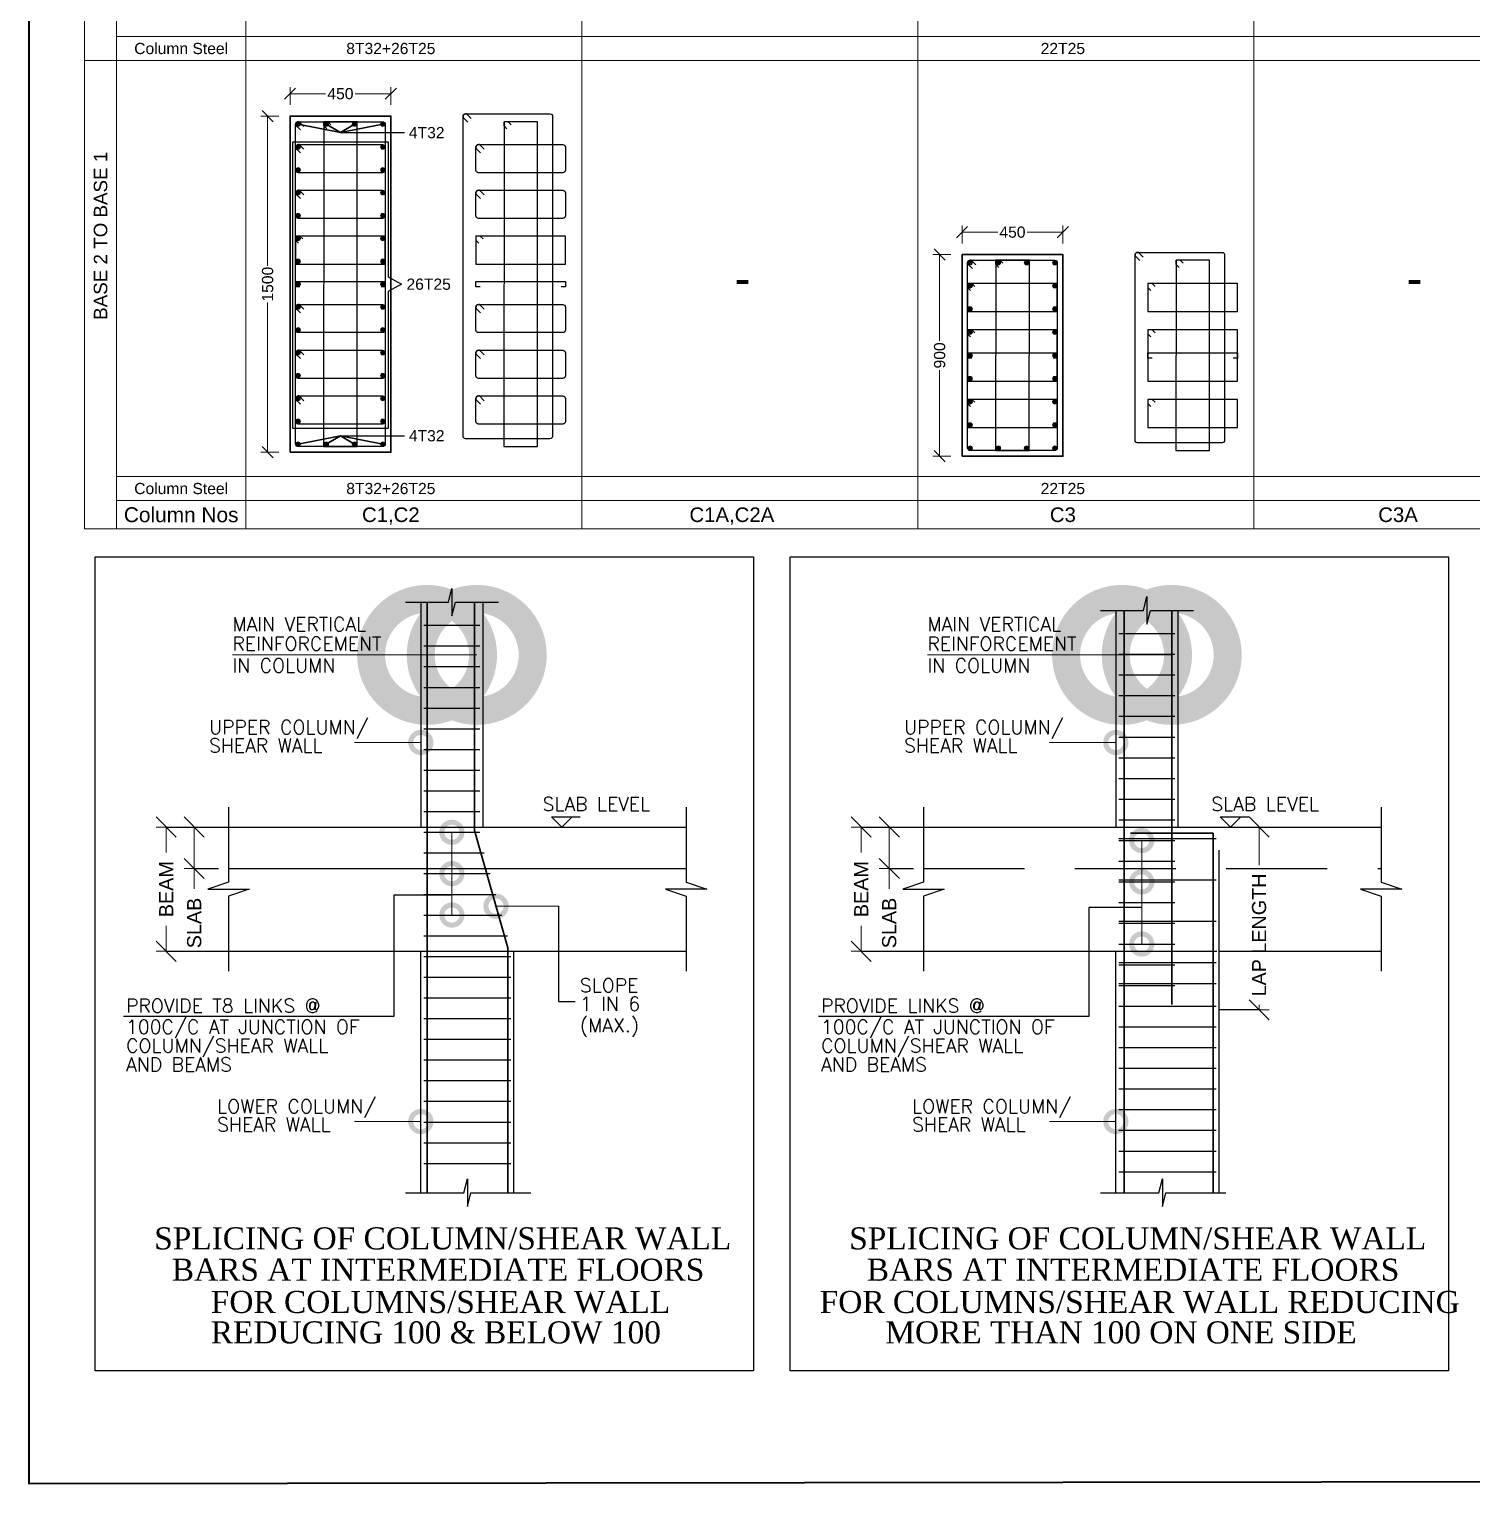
# Model space of a CAD drawing. Header units: inches. Extents: x 332 to 524, y 371 to 463.
# Drawn here: x 395.28 to 401.72, y 393.47 to 399.97 of the extents above; entities that cross this region are included whole.
import ezdxf
from ezdxf.enums import TextEntityAlignment as Align

# ---------------------------------------------------------------- set-up
doc = ezdxf.new("R2010")
doc.units = ezdxf.units.IN
doc.header["$MEASUREMENT"] = 0
doc.linetypes.add('DASHED', pattern=[0.75, 0.5, -0.25])
for name, color, linetype, lineweight in [('25', 7, 'Continuous', 13), ('BORDER', 7, 'Continuous', 25), ('Column', 1, 'Continuous', 30), ('S-SHEET', 8, 'Continuous', 0), ('SECTIONS', 7, 'Continuous', 25), ('STEEL', 3, 'Continuous', 25), ('TYPICAL DETAILS', 7, 'Continuous', 25)]:
    doc.layers.add(name, color=color, linetype=linetype, lineweight=lineweight)
for name, color, linetype in [('Bar', 7, 'Continuous'), ('Cover', 25, 'Continuous'), ('Dim', 7, 'Continuous'), ('Links', 4, 'Continuous'), ('Text', 7, 'Continuous')]:
    doc.layers.add(name, color=color, linetype=linetype)
doc.styles.add('Rcad', font='arial.ttf')
doc.styles.add('SIMPLEX', font='simplex.shx')
doc.styles.add('TIMES', font='times.ttf', dxfattribs={"width": 0.9})
doc.dimstyles.new('Cenm', dxfattribs={"dimtxt": 0.2, "dimasz": 0.05, "dimexe": 0.05, "dimexo": 0.05, "dimgap": 0.05, "dimtad": 0, "dimzin": 0, "dimdsep": 46, "dimtxsty": 'Rcad', "dimblk": 'OBLIQUE', "dimcen": 0.05, "dimadec": 0, "dimazin": 0, "dimtfac": 1, "dimtofl": 0, "dimtmove": 0, "dimatfit": 3, "dimldrblk": 'DOTSMALL', "dimfxl": 0.15, "dimfxlon": 1, "dimtolj": 1, "dimtzin": 0, "dimlwd": 13, "dimlwe": 13, "dimarcsym": 0})

# ---------------------------------------------------------------- blocks, each defined once
blk = doc.blocks.new('_Oblique')
at = {"color": 0, "linetype": 'ByBlock', "lineweight": -2}
blk.add_line((-0.5, -0.5), (0.5, 0.5), dxfattribs=at)
blk = doc.blocks.new('*D15')
at = {"layer": 'Defpoints', "color": 0, "transparency": 16777216}
for p in [(0.6604, 2.6926), (0.4907, 2.4875), (0.6604, 2.4875)]:
    blk.add_point(p, dxfattribs=at)
at = {"layer": 'SECTIONS', "color": 0, "lineweight": 13, "transparency": 16777216}
for p, q in [((0.6104, 2.6926), (0.4407, 2.6926)), ((0.4907, 2.6926), (0.4907, 2.4875)), ((0.6104, 2.4875), (0.4407, 2.4875)), ((0.4907, 2.4875), (0.4907, 2.3875))]:
    blk.add_line(p, q, dxfattribs=at)
at = {"layer": 'SECTIONS', "color": 0, "lineweight": 13, "transparency": 16777216, "xscale": 0.1, "yscale": 0.1, "zscale": 0.1}
for p, rotation in [((0.4907, 2.6926), 90), ((0.4907, 2.4875), 270)]:
    blk.add_blockref('_Oblique', p, dxfattribs=dict(at, rotation=rotation))
at = {"layer": 'SECTIONS', "color": 0, "transparency": 16777216, "insert": (0.4907, 2.2175), "char_height": 0.07, "attachment_point": 5, "rotation": 90, "style": 'Rcad'}
blk.add_mtext('\\A1;SLAB', dxfattribs=at)
blk = doc.blocks.new('_DotSmall')
at = {"color": 0, "linetype": 'ByBlock', "const_width": 0.5}
blk.add_lwpolyline([(-0.0625, 0, 1), (0.0625, 0, 1)], format="xyb", close=True, dxfattribs=at)
blk = doc.blocks.new('*D16')
at = {"layer": 'Defpoints', "color": 0, "transparency": 16777216}
for p in [(0.6604, 2.6926), (0.3519, 2.0775), (0.6604, 2.0775)]:
    blk.add_point(p, dxfattribs=at)
at = {"layer": 'SECTIONS', "color": 0, "lineweight": 13, "transparency": 16777216}
for p, q in [((0.5019, 2.6926), (0.3019, 2.6926)), ((0.3519, 2.6926), (0.3519, 2.5662)), ((0.3519, 2.0775), (0.3519, 2.2039)), ((0.5019, 2.0775), (0.3019, 2.0775))]:
    blk.add_line(p, q, dxfattribs=at)
at = {"layer": 'SECTIONS', "color": 0, "lineweight": 13, "transparency": 16777216, "xscale": 0.1, "yscale": 0.1, "zscale": 0.1}
for p, rotation in [((0.3519, 2.6926), 90), ((0.3519, 2.0775), 270)]:
    blk.add_blockref('_Oblique', p, dxfattribs=dict(at, rotation=rotation))
at = {"layer": 'SECTIONS', "color": 0, "transparency": 16777216, "insert": (0.3519, 2.385), "char_height": 0.07, "attachment_point": 5, "rotation": 90, "style": 'Rcad'}
blk.add_mtext('\\A1;BEAM', dxfattribs=at)
blk = doc.blocks.new('*D18')
at = {"layer": 'Defpoints', "color": 0, "transparency": 16777216}
for p in [(0.6604, 2.6926), (0.4907, 2.4875), (0.6604, 2.4875)]:
    blk.add_point(p, dxfattribs=at)
at = {"layer": 'SECTIONS', "color": 0, "lineweight": 13, "transparency": 16777216}
for p, q in [((0.6104, 2.6926), (0.4407, 2.6926)), ((0.4907, 2.6926), (0.4907, 2.4875)), ((0.6104, 2.4875), (0.4407, 2.4875)), ((0.4907, 2.4875), (0.4907, 2.3875))]:
    blk.add_line(p, q, dxfattribs=at)
at = {"layer": 'SECTIONS', "color": 0, "lineweight": 13, "transparency": 16777216, "xscale": 0.1, "yscale": 0.1, "zscale": 0.1}
for p, rotation in [((0.4907, 2.6926), 90), ((0.4907, 2.4875), 270)]:
    blk.add_blockref('_Oblique', p, dxfattribs=dict(at, rotation=rotation))
at = {"layer": 'SECTIONS', "color": 0, "transparency": 16777216, "insert": (0.4907, 2.2175), "char_height": 0.07, "attachment_point": 5, "rotation": 90, "style": 'Rcad'}
blk.add_mtext('\\A1;SLAB', dxfattribs=at)
blk = doc.blocks.new('*D19')
at = {"layer": 'Defpoints', "color": 0, "transparency": 16777216}
for p in [(0.6604, 2.6926), (0.3519, 2.0775), (0.6604, 2.0775)]:
    blk.add_point(p, dxfattribs=at)
at = {"layer": 'SECTIONS', "color": 0, "lineweight": 13, "transparency": 16777216}
for p, q in [((0.5019, 2.6926), (0.3019, 2.6926)), ((0.3519, 2.6926), (0.3519, 2.5662)), ((0.3519, 2.0775), (0.3519, 2.2039)), ((0.5019, 2.0775), (0.3019, 2.0775))]:
    blk.add_line(p, q, dxfattribs=at)
at = {"layer": 'SECTIONS', "color": 0, "lineweight": 13, "transparency": 16777216, "xscale": 0.1, "yscale": 0.1, "zscale": 0.1}
for p, rotation in [((0.3519, 2.6926), 90), ((0.3519, 2.0775), 270)]:
    blk.add_blockref('_Oblique', p, dxfattribs=dict(at, rotation=rotation))
at = {"layer": 'SECTIONS', "color": 0, "transparency": 16777216, "insert": (0.3519, 2.385), "char_height": 0.07, "attachment_point": 5, "rotation": 90, "style": 'Rcad'}
blk.add_mtext('\\A1;BEAM', dxfattribs=at)
blk = doc.blocks.new('*D20')
at = {"layer": 'Defpoints', "color": 0, "transparency": 16777216}
for p in [(2.1753, 2.6926), (2.1258, 1.7872), (2.3231, 1.7872)]:
    blk.add_point(p, dxfattribs=at)
at = {"layer": 'SECTIONS', "color": 0, "lineweight": 13, "transparency": 16777216}
for p, q in [((2.2253, 2.6926), (2.3731, 2.6926)), ((2.3231, 2.6926), (2.3231, 2.5047)), ((2.3231, 1.7872), (2.3231, 1.8115)), ((2.1758, 1.7872), (2.3731, 1.7872))]:
    blk.add_line(p, q, dxfattribs=at)
at = {"layer": 'SECTIONS', "color": 0, "lineweight": 13, "transparency": 16777216, "xscale": 0.1, "yscale": 0.1, "zscale": 0.1}
for p, rotation in [((2.3231, 2.6926), 90), ((2.3231, 1.7872), 270)]:
    blk.add_blockref('_Oblique', p, dxfattribs=dict(at, rotation=rotation))
at = {"layer": 'SECTIONS', "color": 0, "transparency": 16777216, "insert": (2.3231, 2.1581), "char_height": 0.07, "attachment_point": 5, "rotation": 90, "style": 'Rcad'}
blk.add_mtext('\\A1;LAP LENGTH', dxfattribs=at)
blk = doc.blocks.new('25')
at = {"layer": '25'}
h = blk.add_hatch(color=256, dxfattribs=at)
h.paths.add_polyline_path([(0.35, 0.35), (0, 0), (0.35, -0.35, 0.198912), (0.5, 0, 0.198912)])
h.paths.add_polyline_path([(0.35, 0.35, 0.414214), (-0.35, 0.35), (0, 0)])
h.paths.add_polyline_path([(-0.35, 0.35, 0.198912), (-0.5, 0, 0.198912), (-0.35, -0.35), (0, 0)])
h.paths.add_polyline_path([(0, 0), (-0.35, -0.35, 0.414214), (0.35, -0.35)])
at = {"layer": '25', "lineweight": 15}
for p, q in [((0.35, 0.35), (-0.35, -0.35)), ((0.35, -0.35), (-0.35, 0.35))]:
    blk.add_line(p, q, dxfattribs=at)
at = {"layer": '25'}
blk.add_circle((0, 0), 0.5, dxfattribs=at)
blk = doc.blocks.new('A$7E914C2B3B169')
at = {"layer": 'SECTIONS'}
for p, q in [((1.61323, 3.80645), (1.61323, 2.69256)), ((1.92076, 3.80645), (1.92076, 2.69256)), ((0.66041, 2.69256), (2.92696, 2.69256)), ((0.66041, 2.48755), (2.92696, 2.48755)), ((1.76699, 2.35503), (1.47924, 2.35503)), ((1.47924, 2.35503), (1.47924, 1.75431)), ((2.29429, 2.3005), (2.29429, 1.82877)), ((0.66041, 2.07752), (2.92696, 2.07752)), ((1.61323, 0.88161), (1.61323, 2.07752)), ((2.07452, 0.88161), (2.07452, 2.07752)), ((2.29429, 1.82877), (2.37813, 1.82877)), ((1.47924, 1.75431), (0.13977, 1.75431))]:
    blk.add_line(p, q, dxfattribs=at)
at = {"layer": 'SECTIONS', "linetype": 'DASHED'}
for p, q in [((0.35194, 2.69256), (0.66041, 2.69256)), ((0.49066, 2.48755), (0.61126, 2.48755)), ((0.35194, 2.07752), (0.66041, 2.07752))]:
    blk.add_line(p, q, dxfattribs=at)
at = {"layer": 'SECTIONS'}
blk.add_lwpolyline([(0, 4.03121), (3.26172, 4.03121), (3.26172, 0), (0, 0)], close=True, dxfattribs=at)
for points in [[(1.53635, 3.80645), (1.74991, 3.80645), (1.76699, 3.87478), (1.76699, 3.73811), (1.78408, 3.80645), (1.99764, 3.80645)], [(0.66041, 2.7908), (0.66041, 2.41921), (0.55791, 2.38504), (0.76292, 2.38504), (0.66041, 2.35087), (0.66041, 1.97929)], [(2.3627, 2.74382), (2.31145, 2.69256), (2.26019, 2.74382), (2.40217, 2.74382)], [(2.92696, 2.7908), (2.92696, 2.41921), (3.02947, 2.38504), (2.82445, 2.38504), (2.92696, 2.35087), (2.92696, 1.97929)], [(1.53635, 0.88161), (1.82679, 0.88161), (1.84388, 0.94994), (1.84388, 0.81327), (1.86096, 0.88161), (2.15882, 0.88161)]]:
    blk.add_lwpolyline(points, dxfattribs=at)
at = {"layer": 'STEEL', "lineweight": 30}
for p, q in [((1.64399, 3.80645), (1.64399, 0.88161)), ((1.87975, 3.80645), (1.87975, 2.67548)), ((2.04376, 2.09461), (1.87975, 2.67548)), ((2.04376, 0.88161), (2.04376, 2.09461))]:
    blk.add_line(p, q, dxfattribs=at)
at = {"layer": 'STEEL', "linetype": 'DASHED', "ltscale": 1.5}
for p, q in [((1.62861, 3.69201), (1.90538, 3.69201)), ((1.62861, 3.5895), (1.90538, 3.5895)), ((1.62861, 3.48699), (1.90538, 3.48699)), ((1.62861, 3.38449), (1.90538, 3.38449)), ((1.62861, 3.28198), (1.90538, 3.28198)), ((1.62861, 3.17947), (1.90538, 3.17947)), ((1.62861, 3.07696), (1.90538, 3.07696)), ((1.62861, 2.97446), (1.90538, 2.97446)), ((1.62861, 2.87195), (1.90538, 2.87195)), ((1.62861, 2.76944), (1.90538, 2.76944)), ((1.62861, 2.05189), (2.05914, 2.05189)), ((1.62861, 1.94939), (2.05914, 1.94939)), ((1.62861, 1.84688), (2.05914, 1.84688)), ((1.62861, 1.74437), (2.05914, 1.74437)), ((1.62861, 1.64187), (2.05914, 1.64187)), ((1.62861, 1.53936), (2.05914, 1.53936)), ((1.62861, 1.43685), (2.05914, 1.43685)), ((1.62861, 1.33435), (2.05914, 1.33435)), ((1.62861, 1.23184), (2.05914, 1.23184)), ((1.62861, 1.12933), (2.05914, 1.12933)), ((1.62861, 1.02683), (2.05914, 1.02683))]:
    blk.add_line(p, q, dxfattribs=at)
at = {"layer": 'STEEL'}
for p, q in [((1.62861, 2.66694), (1.90538, 2.66694)), ((1.62861, 2.56443), (1.92708, 2.56443)), ((1.62861, 2.46192), (1.95603, 2.46192)), ((1.62861, 2.35942), (1.98497, 2.35942)), ((1.62861, 2.25691), (2.01391, 2.25691)), ((1.62861, 2.1544), (2.04286, 2.1544))]:
    blk.add_line(p, q, dxfattribs=at)
at = {"layer": 'SECTIONS'}
for s, height, style, p in [('MAIN VERTICAL', 0.068338, 'SIMPLEX', (0.68, 3.66346)), ('REINFORCEMENT', 0.068338, 'SIMPLEX', (0.68, 3.56649)), ('IN COLUMN', 0.068338, 'SIMPLEX', (0.68, 3.45838)), ('UPPER COLUMN/', 0.068338, 'SIMPLEX', (0.56408, 3.15285)), ('SHEAR WALL', 0.068338, 'SIMPLEX', (0.56408, 3.06257)), ('SLAB LEVEL', 0.068338, 'SIMPLEX', (2.21614, 2.7723)), ('SLOPE', 0.068338, 'SIMPLEX', (2.40085, 1.87462)), ('PROVIDE T8 LINKS @', 0.068338, 'SIMPLEX', (0.15295, 1.77351)), ('1 IN 6', 0.068338, 'SIMPLEX', (2.40085, 1.78271)), ('100C/C AT JUNCTION OF', 0.068338, 'SIMPLEX', (0.15295, 1.66928)), ('(MAX.)', 0.068338, 'SIMPLEX', (2.40085, 1.67637)), ('COLUMN/SHEAR WALL', 0.068338, 'SIMPLEX', (0.15295, 1.57577)), ('AND BEAMS', 0.068338, 'SIMPLEX', (0.15295, 1.48226)), ('LOWER COLUMN/', 0.068338, 'SIMPLEX', (0.60412, 1.27557)), ('SHEAR WALL', 0.068338, 'SIMPLEX', (0.60412, 1.18529)), ('SPLICING OF COLUMN/SHEAR WALL', 0.1093408, 'TIMES', (0.29246, 0.60107)), ('BARS AT INTERMEDIATE FLOORS', 0.1093408, 'TIMES', (0.37958, 0.44583)), ('FOR COLUMNS/SHEAR WALL', 0.1093408, 'TIMES', (0.5728, 0.28617)), ('REDUCING 100 & BELOW 100', 0.1093408, 'TIMES', (0.5728, 0.13552))]:
    blk.add_text(s, height=height, dxfattribs=dict(at, style=style)).set_placement(p)
dim = blk.add_aligned_dim(p1=(0.66041, 2.69256), p2=(0.66041, 2.07752), distance=-0.30847, text='BEAM', dimstyle='Cenm', override={"dimtxt": 0.07, "dimasz": 0.1, "dimdec": 1, "dimlfac": 1000}, dxfattribs=at)
dim.commit()
dim.dimension.update_dxf_attribs({"geometry": '*D16', "text_midpoint": (0.35194, 2.38504)})
dim = blk.add_linear_dim(base=(0.49066, 2.48755), p1=(0.66041, 2.69256), p2=(0.66041, 2.48755), angle=90, text='SLAB', dimstyle='Cenm', override={"dimtxt": 0.07, "dimasz": 0.1, "dimdec": 1, "dimlfac": 1000}, dxfattribs=at)
dim.commit()
dim.dimension.update_dxf_attribs({"geometry": '*D15', "text_midpoint": (0.49066, 2.21746), "dimtype": 160})
for points, override in [([(1.64399, 3.54513), (0.68043, 3.54513)], {"dimasz": 0, "dimtad": 0}), ([(1.89, 3.54513), (0.68043, 3.54513)], {"dimscale": 1, "dimtxt": 0.25, "dimasz": 0, "dimgap": 0.05, "dimtad": 0, "dimclrd": 0, "dimlwd": 13}), ([(1.61323, 3.11143), (1.2841, 3.11143)], {"dimasz": 0.2, "dimtad": 0}), ([(1.76699, 2.66694), (1.76699, 2.46192)], {"dimscale": 1, "dimtxt": 0.25, "dimasz": 0.2, "dimgap": 0.05, "dimtad": 0, "dimclrd": 0, "dimlwd": 13}), ([(1.76699, 2.46192), (1.76699, 2.25691)], {"dimscale": 1, "dimtxt": 0.25, "dimasz": 0.2, "dimgap": 0.05, "dimtad": 0, "dimclrd": 0, "dimlwd": 13}), ([(1.76699, 2.25691), (1.76699, 2.46192)], {"dimscale": 1, "dimtxt": 0.25, "dimasz": 0.2, "dimgap": 0.05, "dimtad": 0, "dimclrd": 0, "dimlwd": 13}), ([(1.98563, 2.3005), (2.29429, 2.3005)], {"dimscale": 1, "dimtxt": 0.25, "dimasz": 0.2, "dimgap": 0.05, "dimtad": 0, "dimclrd": 0, "dimlwd": 13}), ([(1.61323, 1.23415), (1.2841, 1.23415)], {"dimasz": 0.2, "dimtad": 0})]:
    blk.add_leader(points, dimstyle='Cenm', override=override, dxfattribs=at)
blk = doc.blocks.new('A$7E914C2C6F5')
at = {"layer": 'SECTIONS'}
for p, q in [((1.61323, 3.76544), (1.61323, 2.69256)), ((1.92076, 3.76544), (1.92076, 2.69256)), ((0.66041, 2.69256), (1.61323, 2.69256)), ((1.92076, 2.69256), (2.92696, 2.69256)), ((1.74131, 2.29391), (1.47924, 2.29391)), ((1.47924, 2.29391), (1.47924, 1.75431)), ((0.66041, 2.07752), (1.61323, 2.07752)), ((1.61323, 0.88161), (1.61323, 2.07752)), ((2.12577, 0.88161), (2.12577, 2.07752)), ((2.12577, 0.88161), (2.12577, 2.07752)), ((2.12577, 2.07752), (2.92696, 2.07752)), ((1.47924, 1.75431), (0.13977, 1.75431))]:
    blk.add_line(p, q, dxfattribs=at)
at = {"layer": 'SECTIONS', "linetype": 'DASHED'}
for p, q in [((0.35194, 2.69256), (0.66041, 2.69256)), ((1.61323, 2.69256), (1.92076, 2.69256)), ((2.12577, 2.07752), (2.12577, 2.69256)), ((0.49066, 2.48755), (0.61126, 2.48755)), ((0.66041, 2.48755), (2.92696, 2.48755)), ((0.35194, 2.07752), (0.66041, 2.07752)), ((1.61323, 2.07752), (2.12577, 2.07752)), ((2.32306, 1.78716), (2.12577, 1.78716))]:
    blk.add_line(p, q, dxfattribs=at)
at = {"layer": 'SECTIONS'}
blk.add_lwpolyline([(0, 4.03121), (3.26172, 4.03121), (3.26172, 0), (0, 0)], close=True, dxfattribs=at)
for points in [[(1.53635, 3.76544), (1.74991, 3.76544), (1.76699, 3.83378), (1.76699, 3.69711), (1.78408, 3.76544), (1.99764, 3.76544)], [(0.66041, 2.7908), (0.66041, 2.41921), (0.55791, 2.38504), (0.76292, 2.38504), (0.66041, 2.35087), (0.66041, 1.97929)], [(2.23283, 2.74382), (2.18158, 2.69256), (2.13033, 2.74382), (2.2723, 2.74382)], [(2.92696, 2.7908), (2.92696, 2.41921), (3.02947, 2.38504), (2.82445, 2.38504), (2.92696, 2.35087), (2.92696, 1.97929)], [(1.53635, 0.88161), (1.82679, 0.88161), (1.84388, 0.94994), (1.84388, 0.81327), (1.86096, 0.88161), (2.15882, 0.88161)]]:
    blk.add_lwpolyline(points, dxfattribs=at)
at = {"layer": 'STEEL', "lineweight": 30}
for p, q in [((1.65424, 3.76544), (1.65424, 0.88161)), ((1.89, 3.76544), (1.89, 1.81373)), ((2.09502, 2.66181), (1.68499, 2.66181)), ((2.09502, 0.88161), (2.09502, 2.66181))]:
    blk.add_line(p, q, dxfattribs=at)
at = {"layer": 'STEEL', "linetype": 'DASHED', "ltscale": 1.5}
for p, q in [((1.62861, 3.651), (1.90538, 3.651)), ((1.62861, 3.5485), (1.90538, 3.5485)), ((1.62861, 3.44599), (1.90538, 3.44599)), ((1.62861, 3.34348), (1.90538, 3.34348)), ((1.62861, 3.24098), (1.90538, 3.24098)), ((1.62861, 3.13847), (1.90538, 3.13847)), ((1.62861, 3.03596), (1.90538, 3.03596)), ((1.62861, 2.93345), (1.90538, 2.93345)), ((1.62861, 2.83095), (1.90538, 2.83095)), ((1.62861, 2.72844), (1.90538, 2.72844)), ((1.62861, 2.63618), (2.11039, 2.63618)), ((1.62861, 2.62593), (1.90538, 2.62593)), ((1.62861, 2.52343), (1.90538, 2.52343)), ((1.62861, 2.43117), (2.11039, 2.43117)), ((1.62861, 2.42092), (1.90538, 2.42092)), ((1.62861, 2.31841), (1.90538, 2.31841)), ((1.62861, 2.22616), (2.11039, 2.22616)), ((1.62861, 2.21591), (1.90538, 2.21591)), ((1.62861, 2.1134), (1.90538, 2.1134)), ((1.62861, 2.02114), (2.11039, 2.02114)), ((1.62861, 2.01089), (1.90538, 2.01089)), ((1.62861, 1.91864), (2.11039, 1.91864)), ((1.62861, 1.90839), (1.90538, 1.90839)), ((1.62861, 1.80588), (2.11039, 1.80588)), ((1.62861, 1.70337), (2.11039, 1.70337)), ((1.62861, 1.60086), (2.11039, 1.60086)), ((1.62861, 1.49836), (2.11039, 1.49836)), ((1.62861, 1.39585), (2.11039, 1.39585)), ((1.62861, 1.29334), (2.11039, 1.29334)), ((1.62861, 1.19084), (2.11039, 1.19084)), ((1.62861, 1.08833), (2.11039, 1.08833)), ((1.62861, 0.98582), (2.11039, 0.98582))]:
    blk.add_line(p, q, dxfattribs=at)
at = {"layer": 'SECTIONS'}
for s, height, style, p in [('MAIN VERTICAL', 0.068338, 'SIMPLEX', (0.68, 3.66346)), ('REINFORCEMENT', 0.068338, 'SIMPLEX', (0.68, 3.56649)), ('IN COLUMN', 0.068338, 'SIMPLEX', (0.68, 3.45838)), ('UPPER COLUMN/', 0.068338, 'SIMPLEX', (0.56408, 3.15285)), ('SHEAR WALL', 0.068338, 'SIMPLEX', (0.56408, 3.06257)), ('SLAB LEVEL', 0.068338, 'SIMPLEX', (2.08628, 2.7723)), ('PROVIDE LINKS @', 0.068338, 'SIMPLEX', (0.15295, 1.77351)), ('100C/C AT JUNCTION OF', 0.068338, 'SIMPLEX', (0.15295, 1.66928)), ('COLUMN/SHEAR WALL', 0.068338, 'SIMPLEX', (0.15295, 1.57577)), ('AND BEAMS', 0.068338, 'SIMPLEX', (0.15295, 1.48226)), ('LOWER COLUMN/', 0.068338, 'SIMPLEX', (0.60412, 1.27557)), ('SHEAR WALL', 0.068338, 'SIMPLEX', (0.60412, 1.18529)), ('SPLICING OF COLUMN/SHEAR WALL', 0.1093408, 'TIMES', (0.29246, 0.60107)), ('BARS AT INTERMEDIATE FLOORS', 0.1093408, 'TIMES', (0.37958, 0.44583)), ('FOR COLUMNS/SHEAR WALL REDUCING', 0.1093408, 'TIMES', (0.14641, 0.28617)), ('MORE THAN 100 ON ONE SIDE', 0.1093408, 'TIMES', (0.47148, 0.13552))]:
    blk.add_text(s, height=height, dxfattribs=dict(at, style=style)).set_placement(p)
dim = blk.add_aligned_dim(p1=(0.66041, 2.69256), p2=(0.66041, 2.07752), distance=-0.30847, text='BEAM', dimstyle='Cenm', override={"dimtxt": 0.07, "dimasz": 0.1, "dimdec": 1, "dimlfac": 1000}, dxfattribs=at)
dim.commit()
dim.dimension.update_dxf_attribs({"geometry": '*D19', "text_midpoint": (0.35194, 2.38504)})
for base, p1, p2, text, picture, middle in [((0.49066, 2.48755), (0.66041, 2.69256), (0.66041, 2.48755), 'SLAB', '*D18', (0.49066, 2.21746)), ((2.32306, 1.78716), (2.1753, 2.69256), (2.12577, 1.78716), 'LAP LENGTH', '*D20', (2.32306, 2.15809))]:
    dim = blk.add_linear_dim(base=base, p1=p1, p2=p2, angle=90, text=text, dimstyle='Cenm', override={"dimtxt": 0.07, "dimasz": 0.1, "dimdec": 1, "dimlfac": 1000}, dxfattribs=at)
    dim.commit()
    dim.dimension.update_dxf_attribs({"geometry": picture, "text_midpoint": middle, "dimtype": 160})
for points, override in [([(1.64399, 3.54513), (0.68043, 3.54513)], {"dimasz": 0, "dimtad": 0}), ([(1.89, 3.54513), (0.68043, 3.54513)], {"dimscale": 1, "dimtxt": 0.25, "dimasz": 0, "dimgap": 0.05, "dimtad": 0, "dimclrd": 0, "dimlwd": 13}), ([(1.61323, 3.11143), (1.2841, 3.11143)], {"dimasz": 0.2, "dimtad": 0}), ([(1.74131, 2.62593), (1.74131, 2.42092)], {"dimscale": 1, "dimtxt": 0.25, "dimasz": 0.2, "dimgap": 0.05, "dimtad": 0, "dimclrd": 0, "dimlwd": 13}), ([(1.74131, 2.42092), (1.74131, 2.1134)], {"dimscale": 1, "dimtxt": 0.25, "dimasz": 0.2, "dimgap": 0.05, "dimtad": 0, "dimclrd": 0, "dimlwd": 13}), ([(1.74131, 2.1134), (1.74131, 2.42092)], {"dimscale": 1, "dimtxt": 0.25, "dimasz": 0.2, "dimgap": 0.05, "dimtad": 0, "dimclrd": 0, "dimlwd": 13}), ([(1.61323, 1.23415), (1.2841, 1.23415)], {"dimasz": 0.2, "dimtad": 0})]:
    blk.add_leader(points, dimstyle='Cenm', override=override, dxfattribs=at)

msp = doc.modelspace()

# ---------------------------------------------------------------- linework, layer by layer
at = {"layer": 'BORDER', "lineweight": 35, "elevation": 2510.4241}
msp.add_lwpolyline([(422.9693, 393.51), (395.2799, 393.4738), (395.2799, 415.7197), (422.9693, 415.7197)], close=True, dxfattribs=at)
at = {"layer": 'Column', "elevation": 2510.4241}
for points in [[(396.4448, 398.0783), (396.8948, 398.0783), (396.8948, 399.5783), (396.4448, 399.5783)], [(399.4448, 398.0603), (399.8948, 398.0603), (399.8948, 398.9603), (399.4448, 398.9603)]]:
    msp.add_lwpolyline(points, close=True, dxfattribs=at)
at = {"layer": 'Cover', "elevation": 2510.4241}
for points in [[(397.2287, 399.5884), (397.6053, 399.5884, -0.414214), (397.617, 399.5767), (397.617, 398.1501, -0.414214), (397.6053, 398.1384), (397.2287, 398.1384, -0.414214), (397.217, 398.1501), (397.217, 399.5767, -0.414214), (397.2287, 399.5884), (397.2329, 399.5884), (397.2539, 399.5674), (397.2329, 399.5884), (397.2287, 399.5884, 0.414214), (397.217, 399.5767), (397.217, 399.5726), (397.2381, 399.5516)], [(396.4815, 399.5533), (396.8581, 399.5533, -0.414214), (396.8698, 399.5416), (396.8698, 398.115, -0.414214), (396.8581, 398.1033), (396.4815, 398.1033, -0.414214), (396.4698, 398.115), (396.4698, 399.5416, -0.414214), (396.4815, 399.5533), (396.4857, 399.5533), (396.5067, 399.5323), (396.4857, 399.5533), (396.4815, 399.5533, 0.414214), (396.4698, 399.5416), (396.4698, 399.5375), (396.4909, 399.5165)], [(399.4815, 398.9353), (399.8581, 398.9353, -0.414214), (399.8698, 398.9236), (399.8698, 398.097, -0.414214), (399.8581, 398.0853), (399.4815, 398.0853, -0.414214), (399.4698, 398.097), (399.4698, 398.9236, -0.414214), (399.4815, 398.9353), (399.4857, 398.9353), (399.5067, 398.9143), (399.4857, 398.9353), (399.4815, 398.9353, 0.414214), (399.4698, 398.9236), (399.4698, 398.9195), (399.4909, 398.8985)], [(400.2287, 398.9704), (400.6053, 398.9704, -0.414214), (400.617, 398.9587), (400.617, 398.1321, -0.414214), (400.6053, 398.1204), (400.2287, 398.1204, -0.414214), (400.217, 398.1321), (400.217, 398.9587, -0.414214), (400.2287, 398.9704), (400.2329, 398.9704), (400.2539, 398.9494), (400.2329, 398.9704), (400.2287, 398.9704, 0.414214), (400.217, 398.9587), (400.217, 398.9546), (400.2381, 398.9336)]]:
    msp.add_lwpolyline(points, format="xyb", dxfattribs=at)
at = {"layer": 'Dim', "lineweight": 13}
for p, q in [((396.4448, 399.6283, 2510.4241), (396.4448, 399.7083, 2510.4241)), ((396.8948, 399.6283, 2510.4241), (396.8948, 399.7083, 2510.4241)), ((396.4448, 399.6783, 2510.4241), (396.6038, 399.6783, 2510.4241)), ((396.8948, 399.6783, 2510.4241), (396.7359, 399.6783, 2510.4241)), ((396.3948, 399.5783, 2510.4241), (396.3148, 399.5783, 2510.4241)), ((396.3448, 399.5783, 2510.4241), (396.3448, 398.9104, 2510.4241)), ((399.4448, 399.0103, 2510.4241), (399.4448, 399.0903, 2510.4241)), ((399.4448, 399.0603, 2510.4241), (399.6038, 399.0603, 2510.4241)), ((399.8948, 399.0603, 2510.4241), (399.7359, 399.0603, 2510.4241)), ((399.8948, 399.0103, 2510.4241), (399.8948, 399.0903, 2510.4241)), ((399.3948, 398.9603, 2510.4241), (399.3148, 398.9603, 2510.4241)), ((399.3448, 398.9603, 2510.4241), (399.3448, 398.5754, 2510.4241)), ((396.3448, 398.0783, 2510.4241), (396.3448, 398.7462, 2510.4241)), ((399.3448, 398.0603, 2510.4241), (399.3448, 398.4452, 2510.4241)), ((396.3948, 398.0783, 2510.4241), (396.3148, 398.0783, 2510.4241)), ((399.3948, 398.0603, 2510.4241), (399.3148, 398.0603, 2510.4241))]:
    msp.add_line(p, q, dxfattribs=at)
at = {"layer": 'Links', "color": 3, "elevation": 2510.4241}
for points in [[(396.6088, 399.5214), (396.5955, 399.5346), (396.5955, 399.5533), (396.5948, 398.1033), (396.7445, 398.1033), (396.7452, 399.5533), (396.6143, 399.5533), (396.6275, 399.5401), (396.6143, 399.5533), (396.5955, 399.5533), (396.5955, 399.5346)], [(397.4133, 399.5214), (397.4, 399.5346), (397.4, 399.5533), (397.3994, 398.1033), (397.549, 398.1033), (397.5497, 399.5533), (397.4188, 399.5533), (397.432, 399.5401), (397.4188, 399.5533), (397.4, 399.5533), (397.4, 399.5346)], [(399.6088, 398.9034), (399.5955, 398.9166), (399.5955, 398.9353), (399.5948, 398.0853), (399.7445, 398.0853), (399.7452, 398.9353), (399.6143, 398.9353), (399.6275, 398.9221), (399.6143, 398.9353), (399.5955, 398.9353), (399.5955, 398.9166)], [(400.4133, 398.9034), (400.4, 398.9166), (400.4, 398.9353), (400.3994, 398.0853), (400.549, 398.0853), (400.5497, 398.9353), (400.4188, 398.9353), (400.432, 398.9221), (400.4188, 398.9353), (400.4, 398.9353), (400.4, 398.9166)]]:
    msp.add_lwpolyline(points, dxfattribs=at)
at = {"layer": 'Links', "elevation": 2510.4241}
for points in [[(396.4815, 399.4513), (396.8581, 399.4513, -0.414214), (396.8698, 399.4396), (396.8698, 399.3376, -0.414214), (396.8581, 399.3259), (396.4815, 399.3259, -0.414214), (396.4698, 399.3376), (396.4698, 399.4396, -0.414214), (396.4815, 399.4513), (396.4857, 399.4513), (396.5067, 399.4303), (396.4857, 399.4513), (396.4815, 399.4513, 0.414214), (396.4698, 399.4396), (396.4698, 399.4355), (396.4909, 399.4145)], [(397.286, 399.4513), (397.6626, 399.4513, -0.414214), (397.6743, 399.4396), (397.6743, 399.3376, -0.414214), (397.6626, 399.3259), (397.286, 399.3259, -0.414214), (397.2743, 399.3376), (397.2743, 399.4396, -0.414214), (397.286, 399.4513), (397.2902, 399.4513), (397.3112, 399.4303), (397.2902, 399.4513), (397.286, 399.4513, 0.414214), (397.2743, 399.4396), (397.2743, 399.4355), (397.2954, 399.4145)], [(396.4815, 399.2473), (396.8581, 399.2473, -0.414214), (396.8698, 399.2356), (396.8698, 399.1336, -0.414214), (396.8581, 399.1219), (396.4815, 399.1219, -0.414214), (396.4698, 399.1336), (396.4698, 399.2356, -0.414214), (396.4815, 399.2473), (396.4857, 399.2473), (396.5067, 399.2263), (396.4857, 399.2473), (396.4815, 399.2473, 0.414214), (396.4698, 399.2356), (396.4698, 399.2315), (396.4909, 399.2105)], [(397.286, 399.2473), (397.6626, 399.2473, -0.414214), (397.6743, 399.2356), (397.6743, 399.1336, -0.414214), (397.6626, 399.1219), (397.286, 399.1219, -0.414214), (397.2743, 399.1336), (397.2743, 399.2356, -0.414214), (397.286, 399.2473), (397.2902, 399.2473), (397.3112, 399.2263), (397.2902, 399.2473), (397.286, 399.2473, 0.414214), (397.2743, 399.2356), (397.2743, 399.2315), (397.2954, 399.2105)], [(396.4815, 398.7373), (396.8581, 398.7373, -0.414214), (396.8698, 398.7256), (396.8698, 398.6236, -0.414214), (396.8581, 398.6119), (396.4815, 398.6119, -0.414214), (396.4698, 398.6236), (396.4698, 398.7256, -0.414214), (396.4815, 398.7373), (396.4857, 398.7373), (396.5067, 398.7163), (396.4857, 398.7373), (396.4815, 398.7373, 0.414214), (396.4698, 398.7256), (396.4698, 398.7215), (396.4909, 398.7005)], [(397.286, 398.7373), (397.6626, 398.7373, -0.414214), (397.6743, 398.7256), (397.6743, 398.6236, -0.414214), (397.6626, 398.6119), (397.286, 398.6119, -0.414214), (397.2743, 398.6236), (397.2743, 398.7256, -0.414214), (397.286, 398.7373), (397.2902, 398.7373), (397.3112, 398.7163), (397.2902, 398.7373), (397.286, 398.7373, 0.414214), (397.2743, 398.7256), (397.2743, 398.7215), (397.2954, 398.7005)], [(396.4815, 398.5333), (396.8581, 398.5333, -0.414214), (396.8698, 398.5216), (396.8698, 398.4196, -0.414214), (396.8581, 398.4079), (396.4815, 398.4079, -0.414214), (396.4698, 398.4196), (396.4698, 398.5216, -0.414214), (396.4815, 398.5333), (396.4857, 398.5333), (396.5067, 398.5123), (396.4857, 398.5333), (396.4815, 398.5333, 0.414214), (396.4698, 398.5216), (396.4698, 398.5175), (396.4909, 398.4965)], [(397.286, 398.5333), (397.6626, 398.5333, -0.414214), (397.6743, 398.5216), (397.6743, 398.4196, -0.414214), (397.6626, 398.4079), (397.286, 398.4079, -0.414214), (397.2743, 398.4196), (397.2743, 398.5216, -0.414214), (397.286, 398.5333), (397.2902, 398.5333), (397.3112, 398.5123), (397.2902, 398.5333), (397.286, 398.5333, 0.414214), (397.2743, 398.5216), (397.2743, 398.5175), (397.2954, 398.4965)], [(396.4815, 398.3293), (396.8581, 398.3293, -0.414214), (396.8698, 398.3176), (396.8698, 398.2156, -0.414214), (396.8581, 398.2039), (396.4815, 398.2039, -0.414214), (396.4698, 398.2156), (396.4698, 398.3176, -0.414214), (396.4815, 398.3293), (396.4857, 398.3293), (396.5067, 398.3083), (396.4857, 398.3293), (396.4815, 398.3293, 0.414214), (396.4698, 398.3176), (396.4698, 398.3135), (396.4909, 398.2925)], [(397.286, 398.3293), (397.6626, 398.3293, -0.414214), (397.6743, 398.3176), (397.6743, 398.2156, -0.414214), (397.6626, 398.2039), (397.286, 398.2039, -0.414214), (397.2743, 398.2156), (397.2743, 398.3176, -0.414214), (397.286, 398.3293), (397.2902, 398.3293), (397.3112, 398.3083), (397.2902, 398.3293), (397.286, 398.3293, 0.414214), (397.2743, 398.3176), (397.2743, 398.3135), (397.2954, 398.2925)]]:
    msp.add_lwpolyline(points, format="xyb", dxfattribs=at)
for points in [[(396.4831, 399.0114), (396.4698, 399.0246), (396.4698, 398.9174), (396.8698, 398.9174), (396.8698, 399.0433), (396.4886, 399.0433), (396.5018, 399.0301), (396.4886, 399.0433), (396.4698, 399.0433), (396.4698, 399.0246)], [(397.2876, 399.0114), (397.2743, 399.0246), (397.2743, 398.9174), (397.6743, 398.9174), (397.6743, 399.0433), (397.2931, 399.0433), (397.3063, 399.0301), (397.2931, 399.0433), (397.2743, 399.0433), (397.2743, 399.0246)], [(399.4831, 398.7999), (399.4698, 398.8131), (399.4698, 398.7059), (399.8698, 398.7059), (399.8698, 398.8318), (399.4886, 398.8318), (399.5018, 398.8186), (399.4886, 398.8318), (399.4698, 398.8318), (399.4698, 398.8131)], [(400.2876, 398.7999), (400.2743, 398.8131), (400.2743, 398.7059), (400.6743, 398.7059), (400.6743, 398.8318), (400.2931, 398.8318), (400.3063, 398.8186), (400.2931, 398.8318), (400.2743, 398.8318), (400.2743, 398.8131)], [(399.4831, 398.5929), (399.4698, 398.6061), (399.4698, 398.3957), (399.8698, 398.3957), (399.8698, 398.6248), (399.4886, 398.6248), (399.5018, 398.6116), (399.4886, 398.6248), (399.4698, 398.6248), (399.4698, 398.6061)], [(400.2876, 398.5929), (400.2743, 398.6061), (400.2743, 398.3957), (400.6743, 398.3957), (400.6743, 398.6248), (400.2931, 398.6248), (400.3063, 398.6116), (400.2931, 398.6248), (400.2743, 398.6248), (400.2743, 398.6061)], [(399.4831, 398.2824), (399.4698, 398.2956), (399.4698, 398.1884), (399.8698, 398.1884), (399.8698, 398.3143), (399.4886, 398.3143), (399.5018, 398.3011), (399.4886, 398.3143), (399.4698, 398.3143), (399.4698, 398.2956)], [(400.2876, 398.2824), (400.2743, 398.2956), (400.2743, 398.1884), (400.6743, 398.1884), (400.6743, 398.3143), (400.2931, 398.3143), (400.3063, 398.3011), (400.2931, 398.3143), (400.2743, 398.3143), (400.2743, 398.2956)]]:
    msp.add_lwpolyline(points, dxfattribs=at)
at = {"layer": 'Links', "color": 6, "elevation": 2510.4241}
for points in [[(396.4886, 398.8163), (396.4698, 398.8163), (396.4698, 398.8397), (396.8698, 398.8397), (396.8698, 398.8397), (396.8698, 398.8163), (396.8511, 398.8163)], [(397.2931, 398.8163), (397.2743, 398.8163), (397.2743, 398.8397), (397.6743, 398.8397), (397.6743, 398.8397), (397.6743, 398.8163), (397.6556, 398.8163)], [(399.4886, 398.4983), (399.4698, 398.4983), (399.4698, 398.5217), (399.8698, 398.5217), (399.8698, 398.5217), (399.8698, 398.4983), (399.8511, 398.4983)], [(400.2931, 398.4983), (400.2743, 398.4983), (400.2743, 398.5217), (400.6743, 398.5217), (400.6743, 398.5217), (400.6743, 398.4983), (400.6556, 398.4983)]]:
    msp.add_lwpolyline(points, dxfattribs=at)
at = {"layer": 'S-SHEET'}
for p, q in [((396.2468, 397.7363, 2510.4241), (396.2468, 415.48, 2510.4241)), ((397.7468, 397.7363, 2510.4241), (397.7468, 415.48, 2510.4241)), ((399.2468, 397.7363, 2510.4241), (399.2468, 415.48, 2510.4241)), ((400.7468, 397.7363, 2510.4241), (400.7468, 415.48, 2510.4241)), ((395.6708, 399.9342, 2510.4241), (408.2468, 399.9342, 2510.4241)), ((395.5268, 399.8262, 2510.4241), (408.2468, 399.8262, 2510.4241)), ((396.2468, 397.9703, 2510.4241), (395.6708, 397.9703, 2510.4241)), ((395.6708, 397.9703, 2510.4241), (408.2468, 397.9703, 2510.4241)), ((395.6708, 397.8623, 2510.4241), (408.2468, 397.8623, 2510.4241)), ((395.6708, 397.7363, 2510.4241), (408.2468, 397.7363, 2510.4241))]:
    msp.add_line(p, q, dxfattribs=at)
at = {"layer": 'S-SHEET', "elevation": 2510.4241}
msp.add_lwpolyline([(395.5268, 415.48), (395.5268, 397.7363), (395.6708, 397.7363), (395.6708, 415.48)], dxfattribs=at)
at = {"layer": 'Text', "color": 6, "elevation": 2510.4241}
for points in [[(396.6698, 399.5048), (396.4808, 399.5423), (396.6698, 399.5048), (396.6068, 399.5423), (396.6698, 399.5048), (396.7328, 399.5423), (396.6698, 399.5048), (396.8588, 399.5423), (396.6698, 399.5048), (396.9552, 399.5048)], [(396.6698, 398.1518), (396.4808, 398.1143), (396.6698, 398.1518), (396.6068, 398.1143), (396.6698, 398.1518), (396.7328, 398.1143), (396.6698, 398.1518), (396.8588, 398.1143), (396.6698, 398.1518), (396.9552, 398.1518)]]:
    msp.add_lwpolyline(points, dxfattribs=at)
at = {"layer": 'Text', "color": 151, "elevation": 2510.4241}
msp.add_lwpolyline([(396.4573, 399.4639), (396.8825, 399.4639), (396.8825, 398.8616), (396.9425, 398.8283), (396.8825, 398.795), (396.8825, 398.1836), (396.4573, 398.1836)], close=True, dxfattribs=at)

# ---------------------------------------------------------------- block references
at = {"layer": 'Bar', "xscale": 0.02, "yscale": 0.02, "zscale": 0.02}
for p in [(396.4808, 399.5423, 2510.4241), (396.6068, 399.5423, 2510.4241), (396.6068, 399.5423, 2510.4241), (396.7328, 399.5423, 2510.4241), (396.8588, 399.5423, 2510.4241), (396.4808, 399.4403, 2510.4241), (396.8588, 399.4403, 2510.4241), (396.4808, 399.3383, 2510.4241), (396.8588, 399.3383, 2510.4241), (396.4808, 399.2363, 2510.4241), (396.8588, 399.2363, 2510.4241), (396.4808, 399.1343, 2510.4241), (396.8588, 399.1343, 2510.4241), (396.4808, 399.0323, 2510.4241), (396.8588, 399.0323, 2510.4241), (396.4808, 398.9303, 2510.4241), (396.8588, 398.9303, 2510.4241), (399.4808, 398.9243, 2510.4241), (399.6068, 398.9243, 2510.4241), (399.7328, 398.9243, 2510.4241), (399.8588, 398.9243, 2510.4241), (396.4808, 398.8283, 2510.4241), (396.8588, 398.8283, 2510.4241), (399.4808, 398.8208, 2510.4241), (399.8588, 398.8208, 2510.4241), (396.4808, 398.7263, 2510.4241), (396.8588, 398.7263, 2510.4241), (399.4808, 398.7173, 2510.4241), (399.8588, 398.7173, 2510.4241), (396.4808, 398.6243, 2510.4241), (396.8588, 398.6243, 2510.4241), (399.4808, 398.6138, 2510.4241), (399.8588, 398.6138, 2510.4241), (396.4808, 398.5223, 2510.4241), (396.8588, 398.5223, 2510.4241), (399.4808, 398.5103, 2510.4241), (399.8588, 398.5103, 2510.4241), (396.4808, 398.4203, 2510.4241), (396.8588, 398.4203, 2510.4241), (399.4808, 398.4068, 2510.4241), (399.8588, 398.4068, 2510.4241), (396.4808, 398.3183, 2510.4241), (396.8588, 398.3183, 2510.4241), (399.4808, 398.3033, 2510.4241), (399.8588, 398.3033, 2510.4241), (396.4808, 398.2163, 2510.4241), (396.8588, 398.2163, 2510.4241), (399.4808, 398.1998, 2510.4241), (399.8588, 398.1998, 2510.4241), (396.4808, 398.1143, 2510.4241), (396.6068, 398.1143, 2510.4241), (396.6068, 398.1143, 2510.4241), (396.7328, 398.1143, 2510.4241), (396.8588, 398.1143, 2510.4241), (399.4808, 398.0963, 2510.4241), (399.6068, 398.0963, 2510.4241), (399.7328, 398.0963, 2510.4241), (399.8588, 398.0963, 2510.4241)]:
    msp.add_blockref('25', p, dxfattribs=at)
at = {"layer": 'Dim', "lineweight": 13, "xscale": 0.05, "yscale": 0.05, "zscale": 0.05}
for p, rotation in [((396.4448, 399.6783, 2510.4241), 180), ((396.3448, 399.5783, 2510.4241), 90), ((399.4448, 399.0603, 2510.4241), 180), ((399.3448, 398.9603, 2510.4241), 90), ((396.3448, 398.0783, 2510.4241), 270), ((399.3448, 398.0603, 2510.4241), 270)]:
    msp.add_blockref('_Oblique', p, dxfattribs=dict(at, rotation=rotation))
for p in [(396.8948, 399.6783, 2510.4241), (399.8948, 399.0603, 2510.4241)]:
    msp.add_blockref('_Oblique', p, dxfattribs=at)
at = {"layer": 'TYPICAL DETAILS', "xscale": 0.9012245363222189, "yscale": 0.9012245363222189, "zscale": 0.9012245363222189}
for name, p in [('A$7E914C2B3B169', (395.5749, 393.9787, 2510.4241)), ('A$7E914C2C6F5', (398.6775, 393.9787, 2510.4241))]:
    msp.add_blockref(name, p, dxfattribs=at)

# ---------------------------------------------------------------- texts
at = {"layer": 'Dim', "char_height": 0.05, "attachment_point": 5, "style": 'Rcad'}
for insert in [(396.6698, 399.6783, 2510.4241), (399.6698, 399.0603, 2510.4241)]:
    msp.add_mtext('\\A1;450', dxfattribs=dict(at, insert=insert))
at = {"layer": 'Dim', "char_height": 0.05, "attachment_point": 5, "rotation": 90, "style": 'Rcad'}
for s, insert in [('\\A1;1500', (396.3448, 398.8283, 2510.4241)), ('\\A1;900', (399.3448, 398.5103, 2510.4241))]:
    msp.add_mtext(s, dxfattribs=dict(at, insert=insert))
at = {"layer": 'Text', "style": 'Rcad'}
for s, height, p in [('Column Steel', 0.05, (395.9588, 399.8802, 2510.4241)), ('8T32+26T25', 0.05, (396.8948, 399.8802, 2510.4241)), ('22T25', 0.05, (399.8948, 399.8802, 2510.4241)), ('-', 0.15, (398.4644, 398.8554, 2510.4241)), ('-', 0.15, (401.4644, 398.8554, 2510.4241)), ('Column Steel', 0.05, (395.9588, 397.9163, 2510.4241)), ('8T32+26T25', 0.05, (396.8948, 397.9163, 2510.4241)), ('22T25', 0.05, (399.8948, 397.9163, 2510.4241)), ('Column Nos', 0.0666, (395.9588, 397.7993, 2510.4241)), ('C1,C2', 0.065, (396.8948, 397.7993, 2510.4241)), ('C1A,C2A', 0.065, (398.4172, 397.7993, 2510.4241)), ('C3', 0.065, (399.8948, 397.7993, 2510.4241)), ('C3A', 0.065, (401.3911, 397.7993, 2510.4241))]:
    msp.add_text(s, height=height, dxfattribs=at).set_placement(p, align=Align.MIDDLE_CENTER)
at = {"layer": 'Text', "color": 6, "style": 'Rcad'}
for p in [(396.9753, 399.5048, 2510.4241), (396.9753, 398.1518, 2510.4241)]:
    msp.add_text('4T32', height=0.05, dxfattribs=at).set_placement(p, align=Align.MIDDLE_LEFT)
at = {"layer": 'Text', "style": 'Rcad'}
msp.add_text('BASE 2 TO BASE 1', height=0.06, rotation=90, dxfattribs=at).set_placement((395.5988, 399.0443, 2510.4241), align=Align.MIDDLE_CENTER)
at = {"layer": 'Text', "color": 151, "style": 'Rcad'}
msp.add_text('26T25', height=0.05, dxfattribs=at).set_placement((396.9646, 398.8283, 2510.4241), align=Align.MIDDLE_LEFT)

doc.saveas('drawing.dxf')
